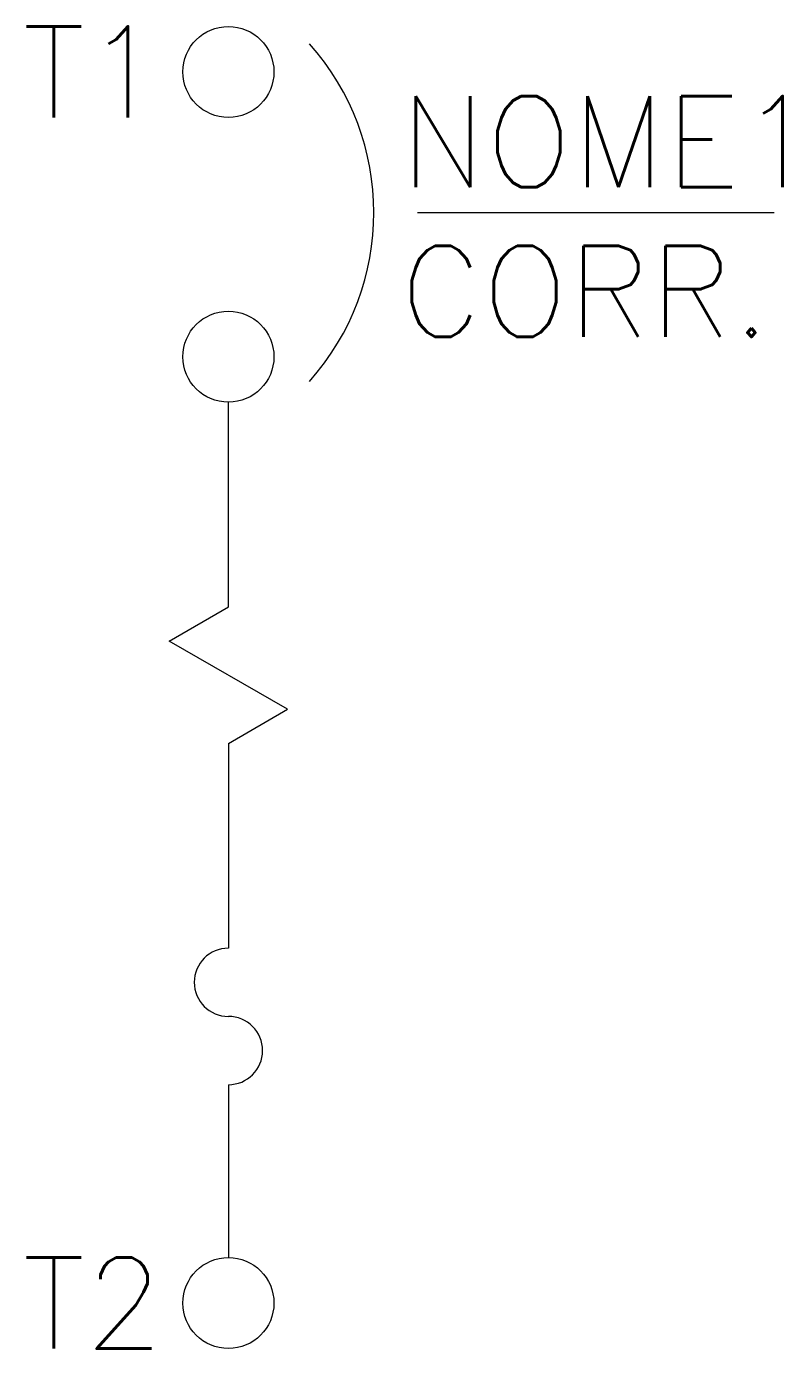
# Model space of a CAD drawing. Header units: millimetres. Extents: x -4.4 to 12.2, y -29.1 to 0.
import ezdxf
from ezdxf.enums import TextEntityAlignment as Align

# ---------------------------------------------------------------- set-up
doc = ezdxf.new("R2010")
doc.units = ezdxf.units.MM
doc.header["$LTSCALE"] = 10
doc.styles.add('ROMANS', font='romans.shx')

msp = doc.modelspace()

# ---------------------------------------------------------------- linework, layer by layer
at = {"color": 0}
for p, q in [((4.153, -4.091), (11.987, -4.091)), ((0, -23.259), (0, -27.058))]:
    msp.add_line(p, q, dxfattribs=at)
at = {"color": 7, "linetype": 'Continuous'}
for p, q in [((0, -12.759), (0, -8.259)), ((-1.299, -13.509), (0, -12.759)), ((1.299, -15.009), (-1.299, -13.509)), ((0, -15.759), (1.299, -15.009)), ((0, -15.759), (0, -20.259))]:
    msp.add_line(p, q, dxfattribs=at)
for centre in [(0, -1), (0, -7.259), (0, -28.058)]:
    msp.add_circle(centre, 1, dxfattribs=at)
for centre, radius, start, end in [((-2.387, -4.091), 5.581, 318.3063, 41.6937), ((0, -21.009), 0.75, 90, 270), ((0, -22.509), 0.75, 270, 90)]:
    msp.add_arc(centre, radius, start, end, dxfattribs=at)

# ---------------------------------------------------------------- texts
at = {"color": 7, "style": 'ROMANS'}
for tag, p in [('T1', (-1.434, -1)), ('T2', (-1.434, -28.058))]:
    msp.add_attdef(tag, text='', height=2, dxfattribs=at).set_placement(p, align=Align.MIDDLE_RIGHT)
for tag, text, p in [('NOME1', 'NOME1', (3.77, -2.53)), ('CORR.', 'CORR.', (3.77, -5.825))]:
    msp.add_attdef(tag, text=text, height=2, dxfattribs=at).set_placement(p, align=Align.MIDDLE_LEFT)

doc.saveas('drawing.dxf')
